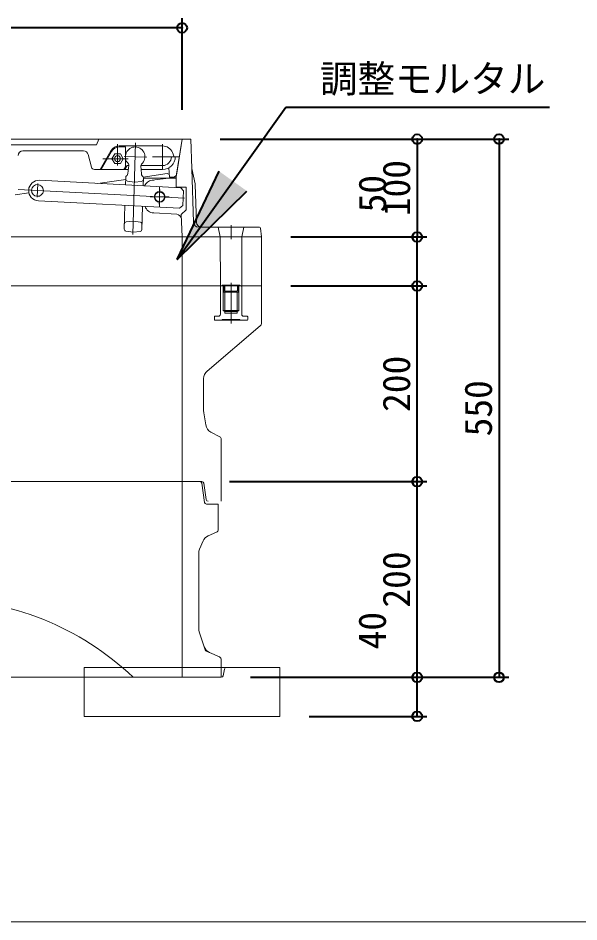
# Model space of a CAD drawing. Units: millimetres at full size, sheet at 1:20. Extents: x -4514 to 4514, y -3160 to 3160.
# Drawn here: x -3484 to -2911, y 196 to 1120 of the extents above; entities that cross this region are included whole.
import ezdxf
from ezdxf.enums import TextEntityAlignment as Align

# ---------------------------------------------------------------- set-up
doc = ezdxf.new("R2010")
doc.units = ezdxf.units.MM
doc.header["$LTSCALE"] = 20
doc.header["$PDMODE"] = 32
doc.header["$PDSIZE"] = 10
for name, color, linetype, lineweight in [('0-7_TEMP01', 3, 'Continuous', 18), ('0-9_躯体', 7, 'Continuous', 9), ('0-E_寸法', 1, 'Continuous', 40)]:
    doc.layers.add(name, color=color, linetype=linetype, lineweight=lineweight)
doc.styles.add('ＭＳ ゴシック', font='')
doc.styles.get('ＭＳ ゴシック').set_extended_font_data('MS Gothic')

msp = doc.modelspace()

# ---------------------------------------------------------------- linework, layer by layer
at = {"layer": '0-7_TEMP01'}
for p, q in [((-3382.74, 991.11), (-3382.74, 969.11)), ((-3364.35, 992.26), (-3366.99, 898.73)), ((-3397.76, 976.11), (-3371.74, 976.11)), ((-3376.04, 978.43), (-3352.9, 977.77)), ((-3314.24, 935.77), (-3484.39, 944.69)), ((-3464.93, 936.79), (-3464.2, 950.89)), ((-3340.14, 929.62), (-3339.36, 944.6)), ((-3339.74, 947.61), (-3339.74, 926.62)), ((-3349.27, 937.11), (-3330.1, 937.11)), ((-3266.75, 908.31), (-3266.75, 893.93)), ((-3716.75, 446.11), (-3416.75, 446.11)), ((-4393.55, 196.11), (1306.45, 196.11))]:
    msp.add_line(p, q, dxfattribs=at)
at = {"layer": '0-9_躯体'}
for p, q in [((-3824.75, 996.11), (-3308.74, 996.11)), ((-3316.75, 996.11), (-3816.75, 996.11)), ((-3404.25, 990.11), (-3744.25, 990.11)), ((-3324.37, 996.11), (-3434.69, 996.11)), ((-3404.25, 990.11), (-3401.74, 996.11)), ((-3380.98, 989.11), (-3336.74, 989.11)), ((-3336.74, 991.11), (-3336.74, 965.11)), ((-3316.75, 996.11), (-3323.08, 956.11)), ((-3322.6, 959.11), (-3316.75, 996.11)), ((-3307.74, 996.11), (-3316.75, 996.11)), ((-3307.74, 996.11), (-3306.79, 966.11)), ((-3417.6, 984.11), (-3479.41, 984.11)), ((-3412.77, 980.38), (-3409.34, 967.35)), ((-3389.63, 984.11), (-3400.61, 965.11)), ((-3399.45, 965.11), (-3388.77, 983.61)), ((-3388.52, 976.11), (-3385.63, 981.11)), ((-3385.63, 981.11), (-3379.86, 981.11)), ((-3380.98, 988.11), (-3374.75, 988.11)), ((-3376.97, 976.11), (-3379.86, 981.11)), ((-3374.75, 988.11), (-3374.75, 967.89)), ((-3324.75, 978.11), (-3326.66, 982.5)), ((-3385.63, 971.11), (-3388.52, 976.11)), ((-3385.63, 971.11), (-3379.86, 971.11)), ((-3379.86, 971.11), (-3376.97, 976.11)), ((-3324.67, 978.11), (-3346.86, 978.11)), ((-3327.74, 978.11), (-3319.6, 978.11)), ((-3406.43, 965.11), (-3371.61, 965.11)), ((-3399.45, 965.11), (-3376.36, 965.11)), ((-3376.36, 965.11), (-3374.75, 967.89)), ((-3372.89, 969.11), (-3375.2, 965.11)), ((-3372.89, 969.11), (-3375.2, 965.11)), ((-3372.89, 969.11), (-3371.12, 969.11)), ((-3372.14, 960.89), (-3371.1, 969.23)), ((-3358.92, 969.11), (-3336.74, 969.11)), ((-3358.34, 960.5), (-3358.9, 968.89)), ((-3358.65, 965.11), (-3336.74, 965.11)), ((-3332.02, 960.82), (-3356.52, 957.39)), ((-3330.32, 966.81), (-3329.61, 957.11)), ((-3306.79, 966.11), (-3303.38, 950.56)), ((-3306.79, 966.11), (-3305.03, 910.95)), ((-3318.23, 946.5), (-3462.53, 954.05)), ((-3374.41, 954.9), (-3402.84, 950.93)), ((-3374.35, 957.04), (-3374.56, 949.45)), ((-3373.72, 958.44), (-3373.05, 959.08)), ((-3357.53, 958.63), (-3356.9, 957.97)), ((-3356.35, 956.54), (-3356.58, 948.5)), ((-3356.37, 956.11), (-3322.74, 956.11)), ((-3330.75, 956.11), (-3347.53, 954.01)), ((-3345.74, 954.24), (-3347.53, 954.01)), ((-3324.93, 957.11), (-3329.61, 957.11)), ((-3324.93, 957.11), (-3322.6, 959.11)), ((-3322.74, 947.11), (-3322.74, 958.23)), ((-3312.75, 947.11), (-3322.74, 947.11)), ((-3315.39, 943.34), (-3318.23, 946.5)), ((-3316.17, 928.37), (-3315.39, 943.34)), ((-3312.75, 947.11), (-3312.75, 923.73)), ((-3303.26, 949.64), (-3302.02, 910.95)), ((-3473.28, 941.1), (-3487.41, 939.13)), ((-3319.32, 925.53), (-3463.62, 933.08)), ((-3375.16, 928.45), (-3375.84, 904.18)), ((-3357.18, 927.5), (-3357.84, 903.67)), ((-3316.17, 928.37), (-3319.32, 925.53)), ((-3317.73, 919.11), (-3312.75, 923.73)), ((-3345.77, 920.62), (-3322.26, 919.36)), ((-3316.75, 896.11), (-3317.73, 919.11)), ((-3373.85, 911.53), (-3366.61, 912.13)), ((-3366.61, 912.13), (-3359.42, 911.13)), ((-3237.65, 906.11), (-3297.03, 906.11)), ((-3279.74, 906.11), (-3277.74, 896.11)), ((-3253.74, 906.11), (-3255.75, 896.11)), ((-3752.51, 896.11), (-3316.75, 896.11)), ((-3374.12, 902.14), (-3366.93, 901.14)), ((-3366.93, 901.14), (-3359.68, 901.74)), ((-3235.74, 896.11), (-3316.75, 896.11)), ((-3316.75, 846.11), (-3316.75, 896.11)), ((-3277.65, 845.61), (-3277.74, 896.11)), ((-3255.84, 845.61), (-3255.75, 896.11)), ((-3235.74, 896.11), (-3236.65, 905.21)), ((-3235.74, 846.11), (-3235.74, 896.11)), ((-3275.74, 846.11), (-3566.75, 846.11)), ((-3316.75, 846.11), (-3316.75, 646.11)), ((-3277.15, 846.11), (-3277.65, 845.61)), ((-3277.65, 845.61), (-3277.65, 817.11)), ((-3277.15, 846.11), (-3274.75, 846.11)), ((-3275.74, 846.86), (-3257.74, 846.86)), ((-3275.74, 846.86), (-3275.74, 846.11)), ((-3274.75, 846.11), (-3275.74, 846.11)), ((-3274.75, 846.11), (-3258.74, 846.11)), ((-3274.75, 846.11), (-3274.75, 821.11)), ((-3274.75, 846.11), (-3274.3, 845.82)), ((-3274.24, 845.61), (-3274.24, 840.36)), ((-3273.24, 846.86), (-3273.24, 841.36)), ((-3272.74, 840.86), (-3260.74, 840.86)), ((-3266.75, 849.34), (-3266.75, 807.61)), ((-3260.24, 846.86), (-3260.24, 841.36)), ((-3259.24, 845.61), (-3259.24, 840.36)), ((-3258.74, 846.11), (-3259.19, 845.82)), ((-3258.74, 846.11), (-3256.35, 846.11)), ((-3258.74, 846.11), (-3257.74, 846.11)), ((-3258.74, 846.11), (-3258.74, 821.11)), ((-3257.74, 846.86), (-3257.74, 846.11)), ((-3235.74, 846.11), (-3257.74, 846.11)), ((-3256.35, 846.11), (-3255.84, 845.61)), ((-3255.84, 845.61), (-3255.84, 817.11)), ((-3235.74, 846.11), (-3235.74, 807.52)), ((-3273.74, 839.86), (-3259.75, 839.86)), ((-3273.14, 839.86), (-3273.14, 820.11)), ((-3260.35, 839.86), (-3260.35, 820.11)), ((-3283.8, 814.61), (-3283.8, 811.61)), ((-3279.64, 815.11), (-3283.29, 815.11)), ((-3274.75, 821.11), (-3258.74, 821.11)), ((-3274.75, 821.11), (-3273.14, 820.11)), ((-3273.14, 820.11), (-3260.35, 820.11)), ((-3273.14, 820.11), (-3273.14, 818.61)), ((-3272.64, 818.11), (-3260.84, 818.11)), ((-3258.74, 821.11), (-3260.35, 820.11)), ((-3260.35, 820.11), (-3260.35, 818.61)), ((-3253.85, 815.11), (-3250.19, 815.11)), ((-3249.69, 814.61), (-3249.69, 811.61)), ((-3236.82, 805.21), (-3291.15, 759.11)), ((-3283.29, 811.11), (-3250.19, 811.11)), ((-3275.74, 811.61), (-3257.74, 811.61)), ((-3275.74, 811.61), (-3275.74, 811.11)), ((-3257.74, 811.61), (-3257.74, 811.11)), ((-3294.75, 751.43), (-3294.75, 717.94)), ((-3294.61, 716.29), (-3292.55, 703.97)), ((-3287.4, 696.79), (-3278.33, 691.95)), ((-3276.74, 689.31), (-3276.74, 646.11)), ((-3296.49, 646.11), (-3566.75, 646.11)), ((-3566.75, 646.11), (-3298.49, 646.11)), ((-3316.75, 646.11), (-3316.75, 446.11)), ((-3296.5, 644.38), (-3293.76, 624.83)), ((-3294.51, 644.38), (-3292.18, 627.83)), ((-3276.74, 646.11), (-3276.74, 626.11)), ((-3291.78, 623.11), (-3279.74, 623.11)), ((-3291.78, 623.11), (-3279.74, 623.11)), ((-3279.74, 623.11), (-3279.74, 597.09)), ((-3281.57, 594.33), (-3290.07, 590.68)), ((-3295.32, 585.43), (-3298.94, 577)), ((-3299.75, 573.06), (-3299.75, 495.73)), ((-3299.23, 492.57), (-3294.15, 477.33)), ((-3292.74, 473.11), (-3294.15, 477.33)), ((-3276.74, 464.14), (-3276.74, 446.11)), ((-3416.75, 456.11), (-3216.75, 456.11)), ((-3416.75, 456.11), (-3416.75, 406.11)), ((-3273.43, 454.5), (-3274.78, 447.72)), ((-3216.75, 456.11), (-3216.75, 406.11)), ((-3276.74, 446.11), (-3416.75, 446.11)), ((-3366.75, 446.11), (-3276.74, 446.11)), ((-3416.75, 406.11), (-3216.75, 406.11))]:
    msp.add_line(p, q, dxfattribs=at)
for points in [[(-3372.68, 953.12), (-3365.48, 952.12), (-3358.24, 952.72)], [(-3292.74, 473.11), (-3288.68, 471.33), (-3278.54, 466.89)]]:
    msp.add_lwpolyline(points, dxfattribs=at)
for centre, radius in [((-3382.74, 976.11), 3), ((-3339.74, 937.11), 5.5), ((-3339.74, 937.11), 5.25), ((-3339.74, 937.11), 5)]:
    msp.add_circle(centre, radius, dxfattribs=at)
for centre, radius, start, end in [((-3380.98, 979.11), 10, 90, 150), ((-3336.74, 978.11), 11, 23.556, 90), ((-3479.41, 979.11), 5, 90, 178.091), ((-3417.6, 979.11), 5, 14.744, 90), ((-3380.98, 979.11), 9, 90, 150), ((-3364.74, 978.11), 10, 310.777, 225.984), ((-3373.09, 969.48), 2, 352.94, 45.984), ((-3356.91, 969.02), 2, 130.777, 183.821), ((-3336.74, 978.11), 9, 270, 0), ((-3336.74, 978.11), 13, 270, 0), ((-3406.43, 968.11), 3, 194.744, 270), ((-3375.11, 961.25), 3, 313.38, 352.94), ((-3331.74, 958.84), 2, 4.236, 97.945), ((-3463.07, 943.57), 10.5, 87, 177), ((-3372.4, 955.11), 2, 178.381, 262.04), ((-3372.35, 956.99), 2, 133.38, 178.38), ((-3355.35, 960.69), 3, 183.821, 223.381), ((-3358.4, 954.71), 2, 274.721, 358.381), ((-3358.35, 956.59), 2, 358.381, 43.381), ((-3346.29, 944.09), 10, 97.125, 154.22), ((-3463.07, 943.57), 10.5, 177, 267), ((-3464.57, 943.65), 6, 0, 355.198), ((-3308.26, 949.48), 5, 1.828, 12.381), ((-3345.22, 930.61), 10, 198.853, 266.907), ((-3322.53, 914.36), 5, 2.463, 86.907), ((-3373.69, 909.54), 2, 94.721, 178.38), ((-3359.69, 909.15), 2, 358.38, 82.04), ((-3300.03, 911.11), 5, 181.828, 270), ((-3297.03, 911.11), 5, 181.828, 270), ((-3237.65, 905.11), 1, 5.711, 90), ((-3373.84, 904.12), 2, 178.381, 262.04), ((-3359.85, 903.73), 2, 274.721, 358.381), ((-3274.75, 845.61), 0.5, 0, 90), ((-3272.74, 841.36), 0.5, 180, 270), ((-3260.74, 841.36), 0.5, 270, 0), ((-3258.74, 845.61), 0.5, 90, 180), ((-3273.74, 840.36), 0.5, 180, 270), ((-3259.75, 840.36), 0.5, 270, 0), ((-3283.29, 814.61), 0.5, 90, 180), ((-3279.64, 817.11), 2, 270, 0), ((-3272.64, 818.61), 0.5, 180, 270), ((-3260.84, 818.61), 0.5, 270, 0), ((-3253.85, 817.11), 2, 180, 270), ((-3250.19, 814.61), 0.5, 0, 90), ((-3283.29, 811.61), 0.5, 180, 270), ((-3250.19, 811.61), 0.5, 270, 0), ((-3238.74, 807.52), 3, 309.805, 0), ((-3284.75, 751.43), 10, 129.806, 180), ((-3284.75, 717.94), 10, 180, 189.462), ((-3282.7, 705.62), 10, 189.462, 241.928), ((-3279.74, 689.31), 3, 0, 61.927), ((-3298.49, 644.11), 2, 7.999, 90), ((-3296.49, 644.11), 2, 7.999, 90), ((-3291.78, 625.11), 2, 187.999, 270), ((-3290.19, 628.11), 2, 187.999, 270), ((-3282.74, 597.09), 3, 293.199, 0), ((-3286.13, 581.49), 10, 113.198, 156.801), ((-3289.74, 573.06), 10, 156.801, 180), ((-3566.75, 236.11), 290, 46.397, 90), ((-3289.74, 495.73), 10, 180, 198.435), ((-3284.67, 480.49), 10, 198.435, 246.371), ((-3279.74, 464.14), 3, 0, 66.371), ((-3271.47, 454.11), 2, 90, 168.69), ((-3276.74, 448.11), 2, 270, 348.69)]:
    msp.add_arc(centre, radius, start, end, dxfattribs=at)
at = {"layer": '0-E_寸法'}
for p, q in [((-3316.75, 1026.11), (-3316.75, 1119.82)), ((-3316.75, 1109.82), (-3816.75, 1109.82)), ((-3321.86, 872.93), (-3210.91, 1028.69)), ((-3210.91, 1028.69), (-2941.13, 1028.69)), ((-3277.74, 996.11), (-3066.51, 996.11)), ((-3277.74, 996.11), (-2982.86, 996.11)), ((-3076.51, 996.11), (-3076.51, 896.11)), ((-2992.86, 996.11), (-2992.86, 446.11)), ((-3321.86, 872.93), (-3278.86, 963.22)), ((-3321.86, 872.93), (-3250.57, 943.08)), ((-3205.75, 896.11), (-3066.51, 896.11)), ((-3205.75, 896.11), (-3066.51, 896.11)), ((-3076.51, 846.11), (-3076.51, 896.11)), ((-3205.75, 846.11), (-3066.51, 846.11)), ((-3205.75, 846.11), (-3066.51, 846.11)), ((-3076.51, 646.11), (-3076.51, 846.11)), ((-3268.48, 646.11), (-3066.51, 646.11)), ((-3268.48, 646.11), (-3066.51, 646.11)), ((-3076.51, 446.11), (-3076.51, 646.11)), ((-3246.74, 446.11), (-3066.51, 446.11)), ((-3246.74, 446.11), (-3066.51, 446.11)), ((-3246.74, 446.11), (-2982.86, 446.11)), ((-3076.51, 406.11), (-3076.51, 446.11)), ((-3186.75, 406.11), (-3066.51, 406.11))]:
    msp.add_line(p, q, dxfattribs=at)
for p in [(-3316.75, 1109.82), (-3076.51, 996.11), (-2992.86, 996.11), (-3076.51, 896.11), (-3076.51, 846.11), (-3076.51, 646.11), (-3076.51, 446.11), (-2992.86, 446.11), (-3076.51, 406.11)]:
    msp.add_point(p, dxfattribs=at)
for points in [[(-3278.86, 963.22), (-3250.57, 943.08), (-3321.86, 872.93)], [(-3278.86, 963.22), (-3278.86, 963.22), (-3278.86, 963.22)]]:
    msp.add_solid(points, dxfattribs=at)

# ---------------------------------------------------------------- texts
at = {"layer": '0-E_寸法', "style": 'ＭＳ ゴシック'}
msp.add_text('調整モルタル', height=28.15, dxfattribs=at).set_placement((-3175.91, 1035.26), align=Align.BOTTOM_LEFT)
for s, p in [('100', (-3075.3, 917.31)), ('50', (-3099.94, 921.18)), ('200', (-3075.3, 717.31)), ('550', (-2991.64, 692.31)), ('200', (-3075.3, 517.31)), ('40', (-3100.03, 474.6))]:
    msp.add_text(s, height=28.15, rotation=90, dxfattribs=at).set_placement(p, align=Align.BOTTOM_LEFT)

doc.saveas('drawing.dxf')
